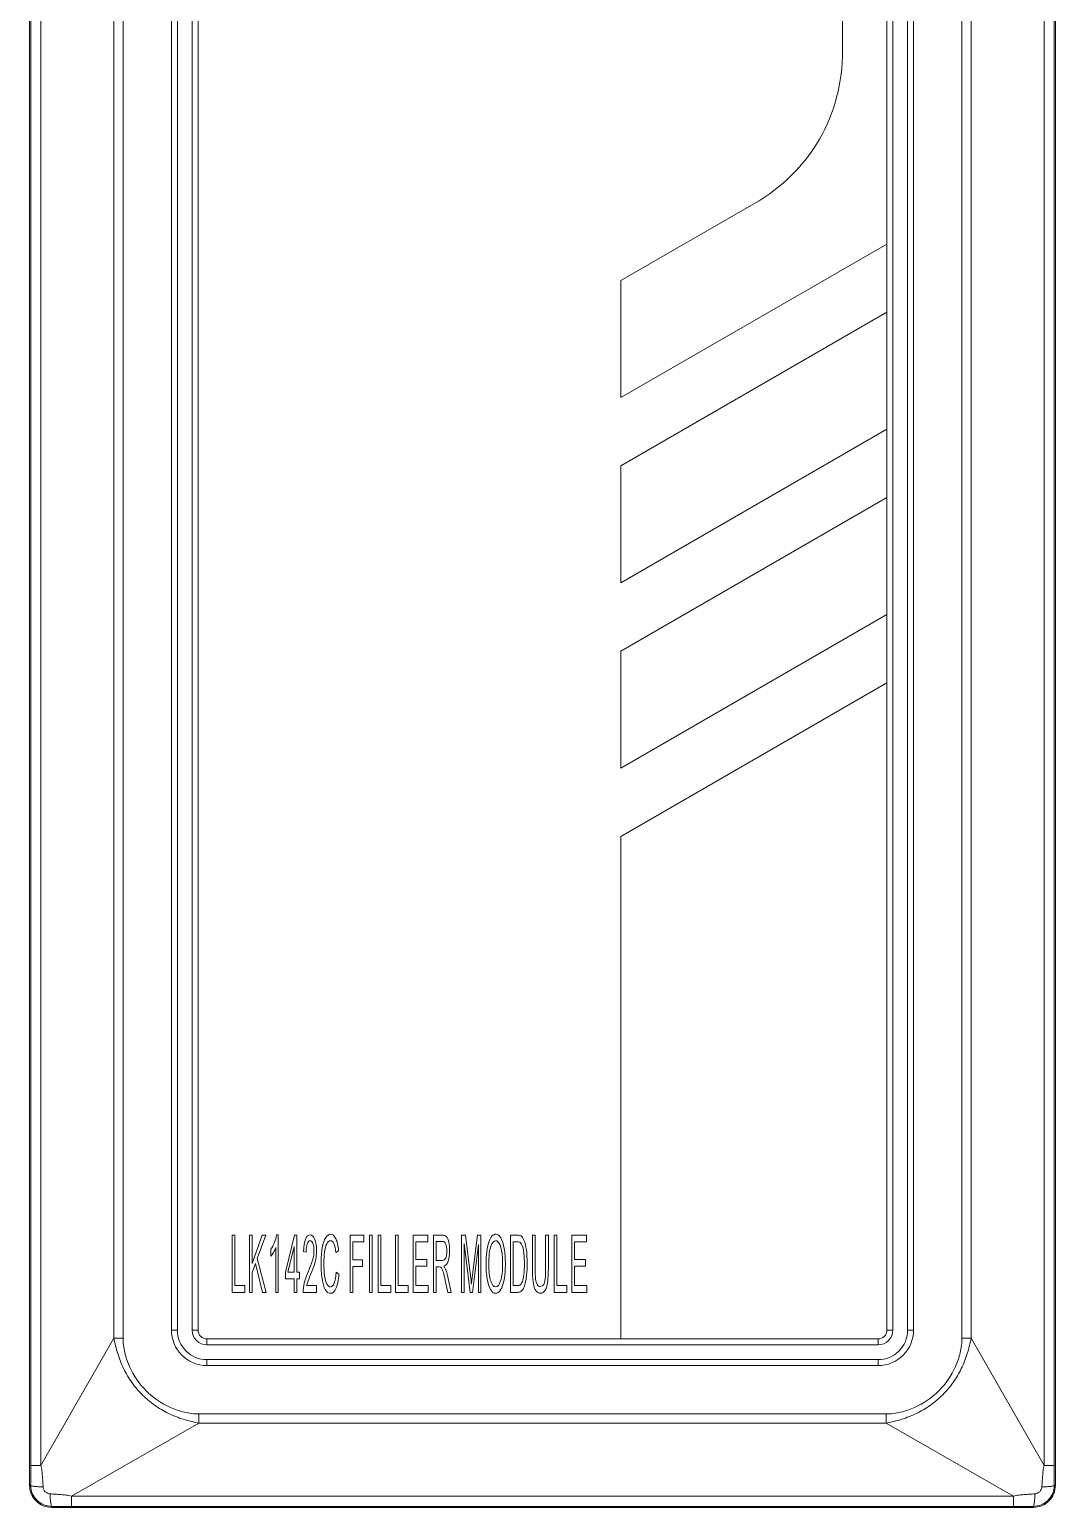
# Model space of a CAD drawing. Header units: millimetres. Extents: x 33157 to 59611, y -29750 to 1750.
# Drawn here: x 53530.02 to 53564.72, y -4466.72 to -4416.72 of the extents above; entities that cross this region are included whole.
import ezdxf

# ---------------------------------------------------------------- set-up
doc = ezdxf.new("R2010")
doc.units = ezdxf.units.MM
doc.layers.add('layer 1', color=7, linetype='Continuous', lineweight=18)

msp = doc.modelspace()

# ---------------------------------------------------------------- linework, layer by layer
at = {"layer": 'layer 1', "lineweight": 9}
for p, q in [((53530.019, -4367.468), (53530.019, -4465.967)), ((53564.719, -4367.468), (53564.719, -4465.967)), ((53530.057, -4368.132), (53530.057, -4465.303)), ((53530.399, -4368.132), (53530.399, -4465.303)), ((53564.34, -4368.132), (53564.34, -4465.303)), ((53564.681, -4368.132), (53564.681, -4465.303)), ((53532.865, -4372.448), (53532.865, -4460.987)), ((53533.181, -4372.448), (53533.181, -4460.987)), ((53561.557, -4372.448), (53561.557, -4460.987)), ((53561.873, -4372.448), (53561.873, -4460.987)), ((53534.819, -4372.718), (53534.819, -4460.717)), ((53535.019, -4372.718), (53535.019, -4460.717)), ((53535.519, -4372.718), (53535.519, -4460.717)), ((53535.719, -4372.718), (53535.719, -4460.717)), ((53559.019, -4372.718), (53559.019, -4460.717)), ((53559.219, -4372.718), (53559.219, -4460.717)), ((53559.719, -4372.718), (53559.719, -4460.717)), ((53559.919, -4372.718), (53559.919, -4460.717)), ((53532.865, -4460.987), (53532.865, -4460.987)), ((53533.181, -4460.987), (53533.181, -4460.987)), ((53535.019, -4460.717), (53535.019, -4460.717)), ((53535.719, -4460.717), (53535.719, -4460.717)), ((53559.219, -4460.717), (53559.219, -4460.717)), ((53559.919, -4460.717), (53559.919, -4460.717)), ((53561.873, -4460.987), (53561.873, -4460.987)), ((53536.019, -4461.017), (53536.019, -4461.017)), ((53536.019, -4461.017), (53536.019, -4461.217)), ((53558.719, -4461.017), (53558.719, -4461.017)), ((53558.719, -4461.017), (53558.719, -4461.017)), ((53558.719, -4461.017), (53558.719, -4461.217)), ((53558.719, -4461.017), (53558.719, -4461.017)), ((53558.719, -4461.217), (53558.719, -4461.217)), ((53536.019, -4461.717), (53536.019, -4461.717)), ((53536.019, -4461.717), (53536.019, -4461.917)), ((53558.719, -4461.717), (53558.719, -4461.717)), ((53558.719, -4461.717), (53558.719, -4461.717)), ((53558.719, -4461.717), (53558.719, -4461.917)), ((53558.719, -4461.917), (53558.719, -4461.917)), ((53535.75, -4463.555), (53535.75, -4463.555)), ((53535.75, -4463.555), (53535.75, -4463.871)), ((53535.75, -4463.871), (53535.75, -4463.871)), ((53558.989, -4463.555), (53558.989, -4463.555)), ((53558.989, -4463.555), (53558.989, -4463.555)), ((53558.989, -4463.555), (53558.989, -4463.871)), ((53558.989, -4463.871), (53558.989, -4463.871)), ((53530.399, -4465.303), (53530.399, -4465.303)), ((53564.681, -4465.303), (53564.681, -4465.303)), ((53530.056, -4465.967), (53530.056, -4465.967)), ((53564.719, -4465.967), (53564.719, -4465.967)), ((53531.433, -4466.338), (53531.433, -4466.338)), ((53531.433, -4466.338), (53531.433, -4466.68)), ((53563.305, -4466.338), (53563.305, -4466.338)), ((53563.305, -4466.338), (53563.305, -4466.338)), ((53563.305, -4466.338), (53563.305, -4466.68)), ((53530.769, -4466.681), (53530.769, -4466.681)), ((53530.769, -4466.681), (53530.769, -4466.717)), ((53563.305, -4466.68), (53563.305, -4466.68)), ((53563.969, -4466.681), (53563.969, -4466.681)), ((53563.969, -4466.681), (53563.969, -4466.717)), ((53563.969, -4466.717), (53563.969, -4466.717))]:
    msp.add_line(p, q, dxfattribs=at)
at = {"layer": 'layer 1'}
for points, knots in [([(53557.519, -4372.418), (53557.519, -4372.418), (53558.719, -4372.418), (53558.719, -4372.418), (53558.884, -4372.418), (53559.019, -4372.553), (53559.019, -4372.718), (53559.019, -4372.718), (53559.019, -4423.975), (53559.019, -4423.975), (53559.019, -4423.975), (53550.019, -4429.171), (53550.019, -4429.171), (53550.019, -4429.171), (53550.019, -4425.213), (53550.019, -4425.213), (53550.019, -4425.213), (53554.519, -4422.615), (53554.519, -4422.615), (53556.427, -4421.514), (53557.519, -4419.622), (53557.519, -4417.419), (53557.519, -4417.419), (53557.519, -4372.418), (53557.519, -4372.418)], [0, 0, 0, 0, 144739.13031, 144739.13031, 144739.13031, 289478.26062, 289478.26062, 289478.26062, 434217.39093, 434217.39093, 434217.39093, 578956.52124, 578956.52124, 578956.52124, 723695.65155, 723695.65155, 723695.65155, 868434.78186, 868434.78186, 868434.78186, 1013173.912169, 1013173.912169, 1013173.912169, 1157913.042479, 1157913.042479, 1157913.042479, 1157913.042479]), ([(53559.019, -4426.284), (53559.019, -4426.284), (53559.019, -4430.242), (53559.019, -4430.242), (53559.019, -4430.242), (53550.019, -4435.438), (53550.019, -4435.438), (53550.019, -4435.438), (53550.019, -4431.48), (53550.019, -4431.48), (53550.019, -4431.48), (53559.019, -4426.284), (53559.019, -4426.284)], [0, 0, 0, 0, 154692.181587, 154692.181587, 154692.181587, 309384.363173, 309384.363173, 309384.363173, 464076.54476, 464076.54476, 464076.54476, 618768.726347, 618768.726347, 618768.726347, 618768.726347]), ([(53559.019, -4432.551), (53559.019, -4432.551), (53559.019, -4436.509), (53559.019, -4436.509), (53559.019, -4436.509), (53550.019, -4441.705), (53550.019, -4441.705), (53550.019, -4441.705), (53550.019, -4437.747), (53550.019, -4437.747), (53550.019, -4437.747), (53559.019, -4432.551), (53559.019, -4432.551)], [0, 0, 0, 0, 154701.817496, 154701.817496, 154701.817496, 309403.634993, 309403.634993, 309403.634993, 464105.452489, 464105.452489, 464105.452489, 618807.269985, 618807.269985, 618807.269985, 618807.269985]), ([(53559.019, -4438.818), (53559.019, -4438.818), (53559.019, -4460.717), (53559.019, -4460.717), (53559.019, -4460.883), (53558.884, -4461.018), (53558.719, -4461.018), (53558.719, -4461.018), (53550.019, -4461.018), (53550.019, -4461.018), (53550.019, -4461.018), (53550.019, -4444.015), (53550.019, -4444.015), (53550.019, -4444.015), (53559.019, -4438.818), (53559.019, -4438.818)], [0, 0, 0, 0, 150298.873695, 150298.873695, 150298.873695, 300597.747389, 300597.747389, 300597.747389, 450896.621084, 450896.621084, 450896.621084, 601195.494779, 601195.494779, 601195.494779, 751494.368474, 751494.368474, 751494.368474, 751494.368474]), ([(53536.869, -4459.441), (53536.869, -4459.441), (53536.869, -4457.506), (53536.869, -4457.506), (53536.869, -4457.506), (53536.96, -4457.506), (53536.96, -4457.506), (53536.96, -4457.506), (53536.96, -4459.214), (53536.96, -4459.214), (53536.96, -4459.214), (53537.297, -4459.214), (53537.297, -4459.214), (53537.297, -4459.214), (53537.297, -4459.441), (53537.297, -4459.441), (53537.297, -4459.441), (53536.869, -4459.441), (53536.869, -4459.441)], [0, 0, 0, 0, 148108.269584, 148108.269584, 148108.269584, 296216.539169, 296216.539169, 296216.539169, 444324.808753, 444324.808753, 444324.808753, 592433.078337, 592433.078337, 592433.078337, 740541.347921, 740541.347921, 740541.347921, 888649.617506, 888649.617506, 888649.617506, 888649.617506]), ([(53537.454, -4459.441), (53537.454, -4459.441), (53537.454, -4457.506), (53537.454, -4457.506), (53537.454, -4457.506), (53537.545, -4457.506), (53537.545, -4457.506), (53537.545, -4457.506), (53537.545, -4458.465), (53537.545, -4458.465), (53537.545, -4458.465), (53537.886, -4457.506), (53537.886, -4457.506), (53537.886, -4457.506), (53538.008, -4457.506), (53538.008, -4457.506), (53538.008, -4457.506), (53537.721, -4458.291), (53537.721, -4458.291), (53537.721, -4458.291), (53538.021, -4459.441), (53538.021, -4459.441), (53538.021, -4459.441), (53537.901, -4459.441), (53537.901, -4459.441), (53537.901, -4459.441), (53537.657, -4458.464), (53537.657, -4458.464), (53537.657, -4458.464), (53537.545, -4458.771), (53537.545, -4458.771), (53537.545, -4458.771), (53537.545, -4459.441), (53537.545, -4459.441), (53537.545, -4459.441), (53537.454, -4459.441), (53537.454, -4459.441)], [0, 0, 0, 0, 141520.229626, 141520.229626, 141520.229626, 283040.459251, 283040.459251, 283040.459251, 424560.688877, 424560.688877, 424560.688877, 566080.918502, 566080.918502, 566080.918502, 707601.148128, 707601.148128, 707601.148128, 849121.377753, 849121.377753, 849121.377753, 990641.607379, 990641.607379, 990641.607379, 1132161.837004, 1132161.837004, 1132161.837004, 1273682.06663, 1273682.06663, 1273682.06663, 1415202.296255, 1415202.296255, 1415202.296255, 1556722.525881, 1556722.525881, 1556722.525881, 1698242.755506, 1698242.755506, 1698242.755506, 1698242.755506]), ([(53538.432, -4459.441), (53538.432, -4459.441), (53538.347, -4459.441), (53538.347, -4459.441), (53538.347, -4459.441), (53538.347, -4457.927), (53538.347, -4457.927), (53538.327, -4457.982), (53538.301, -4458.036), (53538.268, -4458.091), (53538.235, -4458.145), (53538.205, -4458.186), (53538.179, -4458.213), (53538.179, -4458.213), (53538.179, -4457.983), (53538.179, -4457.983), (53538.226, -4457.921), (53538.267, -4457.846), (53538.303, -4457.756), (53538.338, -4457.668), (53538.363, -4457.582), (53538.377, -4457.498), (53538.377, -4457.498), (53538.432, -4457.498), (53538.432, -4457.498), (53538.432, -4457.498), (53538.432, -4459.441), (53538.432, -4459.441)], [0, 0, 0, 0, 143466.639648, 143466.639648, 143466.639648, 286933.279295, 286933.279295, 286933.279295, 430399.918943, 430399.918943, 430399.918943, 573866.55859, 573866.55859, 573866.55859, 717333.198238, 717333.198238, 717333.198238, 860799.837885, 860799.837885, 860799.837885, 1004266.477533, 1004266.477533, 1004266.477533, 1147733.11718, 1147733.11718, 1147733.11718, 1291199.756828, 1291199.756828, 1291199.756828, 1291199.756828]), ([(53538.97, -4459.441), (53538.97, -4459.441), (53538.97, -4458.979), (53538.97, -4458.979), (53538.97, -4458.979), (53538.672, -4458.979), (53538.672, -4458.979), (53538.672, -4458.979), (53538.672, -4458.76), (53538.672, -4458.76), (53538.672, -4458.76), (53538.985, -4457.506), (53538.985, -4457.506), (53538.985, -4457.506), (53539.054, -4457.506), (53539.054, -4457.506), (53539.054, -4457.506), (53539.054, -4458.76), (53539.054, -4458.76), (53539.054, -4458.76), (53539.147, -4458.76), (53539.147, -4458.76), (53539.147, -4458.76), (53539.147, -4458.979), (53539.147, -4458.979), (53539.147, -4458.979), (53539.054, -4458.979), (53539.054, -4458.979), (53539.054, -4458.979), (53539.054, -4459.441), (53539.054, -4459.441), (53539.054, -4459.441), (53538.97, -4459.441), (53538.97, -4459.441)], [0, 0, 0, 0, 141917.122877, 141917.122877, 141917.122877, 283834.245755, 283834.245755, 283834.245755, 425751.368632, 425751.368632, 425751.368632, 567668.49151, 567668.49151, 567668.49151, 709585.614387, 709585.614387, 709585.614387, 851502.737265, 851502.737265, 851502.737265, 993419.860142, 993419.860142, 993419.860142, 1135336.98302, 1135336.98302, 1135336.98302, 1277254.105897, 1277254.105897, 1277254.105897, 1419171.228774, 1419171.228774, 1419171.228774, 1561088.351652, 1561088.351652, 1561088.351652, 1561088.351652]), ([(53540.393, -4458.762), (53540.393, -4458.762), (53540.484, -4458.827), (53540.484, -4458.827), (53540.465, -4459.037), (53540.431, -4459.197), (53540.381, -4459.308), (53540.332, -4459.418), (53540.272, -4459.473), (53540.201, -4459.473), (53540.127, -4459.473), (53540.067, -4459.431), (53540.021, -4459.346), (53539.975, -4459.261), (53539.94, -4459.138), (53539.915, -4458.977), (53539.891, -4458.816), (53539.879, -4458.644), (53539.879, -4458.459), (53539.879, -4458.258), (53539.893, -4458.082), (53539.92, -4457.932), (53539.947, -4457.782), (53539.986, -4457.668), (53540.036, -4457.59), (53540.087, -4457.512), (53540.142, -4457.473), (53540.202, -4457.473), (53540.271, -4457.473), (53540.328, -4457.523), (53540.375, -4457.621), (53540.421, -4457.72), (53540.454, -4457.858), (53540.472, -4458.036), (53540.472, -4458.036), (53540.383, -4458.096), (53540.383, -4458.096), (53540.368, -4457.955), (53540.344, -4457.853), (53540.314, -4457.789), (53540.284, -4457.724), (53540.246, -4457.692), (53540.201, -4457.692), (53540.148, -4457.692), (53540.104, -4457.728), (53540.069, -4457.799), (53540.034, -4457.87), (53540.009, -4457.966), (53539.995, -4458.086), (53539.98, -4458.206), (53539.973, -4458.33), (53539.973, -4458.458), (53539.973, -4458.622), (53539.981, -4458.766), (53539.998, -4458.888), (53540.015, -4459.011), (53540.042, -4459.103), (53540.077, -4459.163), (53540.113, -4459.224), (53540.152, -4459.254), (53540.193, -4459.254), (53540.244, -4459.254), (53540.287, -4459.213), (53540.322, -4459.131), (53540.357, -4459.048), (53540.381, -4458.925), (53540.393, -4458.762)], [0, 0, 0, 0, 138533.526913, 138533.526913, 138533.526913, 277067.053826, 277067.053826, 277067.053826, 415600.58074, 415600.58074, 415600.58074, 554134.107653, 554134.107653, 554134.107653, 692667.634566, 692667.634566, 692667.634566, 831201.161479, 831201.161479, 831201.161479, 969734.688393, 969734.688393, 969734.688393, 1108268.215306, 1108268.215306, 1108268.215306, 1246801.742219, 1246801.742219, 1246801.742219, 1385335.269132, 1385335.269132, 1385335.269132, 1523868.796046, 1523868.796046, 1523868.796046, 1662402.322959, 1662402.322959, 1662402.322959, 1800935.849872, 1800935.849872, 1800935.849872, 1939469.376785, 1939469.376785, 1939469.376785, 2078002.903699, 2078002.903699, 2078002.903699, 2216536.430612, 2216536.430612, 2216536.430612, 2355069.957525, 2355069.957525, 2355069.957525, 2493603.484438, 2493603.484438, 2493603.484438, 2632137.011351, 2632137.011351, 2632137.011351, 2770670.538265, 2770670.538265, 2770670.538265, 2909204.065178, 2909204.065178, 2909204.065178, 3047737.592091, 3047737.592091, 3047737.592091, 3047737.592091]), ([(53540.866, -4459.441), (53540.866, -4459.441), (53540.866, -4457.506), (53540.866, -4457.506), (53540.866, -4457.506), (53541.329, -4457.506), (53541.329, -4457.506), (53541.329, -4457.506), (53541.329, -4457.733), (53541.329, -4457.733), (53541.329, -4457.733), (53540.957, -4457.733), (53540.957, -4457.733), (53540.957, -4457.733), (53540.957, -4458.336), (53540.957, -4458.336), (53540.957, -4458.336), (53541.279, -4458.336), (53541.279, -4458.336), (53541.279, -4458.336), (53541.279, -4458.563), (53541.279, -4458.563), (53541.279, -4458.563), (53540.957, -4458.563), (53540.957, -4458.563), (53540.957, -4458.563), (53540.957, -4459.441), (53540.957, -4459.441), (53540.957, -4459.441), (53540.866, -4459.441), (53540.866, -4459.441)], [0, 0, 0, 0, 142847.533873, 142847.533873, 142847.533873, 285695.067746, 285695.067746, 285695.067746, 428542.601619, 428542.601619, 428542.601619, 571390.135492, 571390.135492, 571390.135492, 714237.669365, 714237.669365, 714237.669365, 857085.203238, 857085.203238, 857085.203238, 999932.737112, 999932.737112, 999932.737112, 1142780.270985, 1142780.270985, 1142780.270985, 1285627.804858, 1285627.804858, 1285627.804858, 1428475.338731, 1428475.338731, 1428475.338731, 1428475.338731]), ([(53541.514, -4459.441), (53541.514, -4459.441), (53541.514, -4457.506), (53541.514, -4457.506), (53541.514, -4457.506), (53541.605, -4457.506), (53541.605, -4457.506), (53541.605, -4457.506), (53541.605, -4459.441), (53541.605, -4459.441), (53541.605, -4459.441), (53541.514, -4459.441), (53541.514, -4459.441)], [0, 0, 0, 0, 154708.874097, 154708.874097, 154708.874097, 309417.748193, 309417.748193, 309417.748193, 464126.62229, 464126.62229, 464126.62229, 618835.496387, 618835.496387, 618835.496387, 618835.496387]), ([(53541.814, -4459.441), (53541.814, -4459.441), (53541.814, -4457.506), (53541.814, -4457.506), (53541.814, -4457.506), (53541.905, -4457.506), (53541.905, -4457.506), (53541.905, -4457.506), (53541.905, -4459.214), (53541.905, -4459.214), (53541.905, -4459.214), (53542.242, -4459.214), (53542.242, -4459.214), (53542.242, -4459.214), (53542.242, -4459.441), (53542.242, -4459.441), (53542.242, -4459.441), (53541.814, -4459.441), (53541.814, -4459.441)], [0, 0, 0, 0, 148121.343682, 148121.343682, 148121.343682, 296242.687364, 296242.687364, 296242.687364, 444364.031045, 444364.031045, 444364.031045, 592485.374727, 592485.374727, 592485.374727, 740606.718409, 740606.718409, 740606.718409, 888728.062091, 888728.062091, 888728.062091, 888728.062091]), ([(53542.399, -4459.441), (53542.399, -4459.441), (53542.399, -4457.506), (53542.399, -4457.506), (53542.399, -4457.506), (53542.49, -4457.506), (53542.49, -4457.506), (53542.49, -4457.506), (53542.49, -4459.214), (53542.49, -4459.214), (53542.49, -4459.214), (53542.827, -4459.214), (53542.827, -4459.214), (53542.827, -4459.214), (53542.827, -4459.441), (53542.827, -4459.441), (53542.827, -4459.441), (53542.399, -4459.441), (53542.399, -4459.441)], [0, 0, 0, 0, 148122.890894, 148122.890894, 148122.890894, 296245.781788, 296245.781788, 296245.781788, 444368.672681, 444368.672681, 444368.672681, 592491.563575, 592491.563575, 592491.563575, 740614.454469, 740614.454469, 740614.454469, 888737.345363, 888737.345363, 888737.345363, 888737.345363]), ([(53542.99, -4459.441), (53542.99, -4459.441), (53542.99, -4457.506), (53542.99, -4457.506), (53542.99, -4457.506), (53543.485, -4457.506), (53543.485, -4457.506), (53543.485, -4457.506), (53543.485, -4457.733), (53543.485, -4457.733), (53543.485, -4457.733), (53543.081, -4457.733), (53543.081, -4457.733), (53543.081, -4457.733), (53543.081, -4458.327), (53543.081, -4458.327), (53543.081, -4458.327), (53543.459, -4458.327), (53543.459, -4458.327), (53543.459, -4458.327), (53543.459, -4458.554), (53543.459, -4458.554), (53543.459, -4458.554), (53543.081, -4458.554), (53543.081, -4458.554), (53543.081, -4458.554), (53543.081, -4459.214), (53543.081, -4459.214), (53543.081, -4459.214), (53543.501, -4459.214), (53543.501, -4459.214), (53543.501, -4459.214), (53543.501, -4459.441), (53543.501, -4459.441), (53543.501, -4459.441), (53542.99, -4459.441), (53542.99, -4459.441)], [0, 0, 0, 0, 141534.973776, 141534.973776, 141534.973776, 283069.947553, 283069.947553, 283069.947553, 424604.921329, 424604.921329, 424604.921329, 566139.895106, 566139.895106, 566139.895106, 707674.868882, 707674.868882, 707674.868882, 849209.842659, 849209.842659, 849209.842659, 990744.816435, 990744.816435, 990744.816435, 1132279.790212, 1132279.790212, 1132279.790212, 1273814.763988, 1273814.763988, 1273814.763988, 1415349.737765, 1415349.737765, 1415349.737765, 1556884.711541, 1556884.711541, 1556884.711541, 1698419.685318, 1698419.685318, 1698419.685318, 1698419.685318]), ([(53544.634, -4459.441), (53544.634, -4459.441), (53544.634, -4457.506), (53544.634, -4457.506), (53544.634, -4457.506), (53544.77, -4457.506), (53544.77, -4457.506), (53544.77, -4457.506), (53544.932, -4458.876), (53544.932, -4458.876), (53544.947, -4459.003), (53544.958, -4459.099), (53544.965, -4459.162), (53544.973, -4459.092), (53544.985, -4458.988), (53545.002, -4458.852), (53545.002, -4458.852), (53545.166, -4457.506), (53545.166, -4457.506), (53545.166, -4457.506), (53545.288, -4457.506), (53545.288, -4457.506), (53545.288, -4457.506), (53545.288, -4459.441), (53545.288, -4459.441), (53545.288, -4459.441), (53545.201, -4459.441), (53545.201, -4459.441), (53545.201, -4459.441), (53545.201, -4457.822), (53545.201, -4457.822), (53545.201, -4457.822), (53545.001, -4459.441), (53545.001, -4459.441), (53545.001, -4459.441), (53544.919, -4459.441), (53544.919, -4459.441), (53544.919, -4459.441), (53544.721, -4457.792), (53544.721, -4457.792), (53544.721, -4457.792), (53544.721, -4459.441), (53544.721, -4459.441), (53544.721, -4459.441), (53544.634, -4459.441), (53544.634, -4459.441)], [0, 0, 0, 0, 140067.007567, 140067.007567, 140067.007567, 280134.015134, 280134.015134, 280134.015134, 420201.0227, 420201.0227, 420201.0227, 560268.030267, 560268.030267, 560268.030267, 700335.037834, 700335.037834, 700335.037834, 840402.045401, 840402.045401, 840402.045401, 980469.052968, 980469.052968, 980469.052968, 1120536.060534, 1120536.060534, 1120536.060534, 1260603.068101, 1260603.068101, 1260603.068101, 1400670.075668, 1400670.075668, 1400670.075668, 1540737.083235, 1540737.083235, 1540737.083235, 1680804.090802, 1680804.090802, 1680804.090802, 1820871.098369, 1820871.098369, 1820871.098369, 1960938.105935, 1960938.105935, 1960938.105935, 2101005.113502, 2101005.113502, 2101005.113502, 2101005.113502]), ([(53545.459, -4458.499), (53545.459, -4458.178), (53545.489, -4457.927), (53545.55, -4457.746), (53545.611, -4457.564), (53545.69, -4457.473), (53545.787, -4457.473), (53545.85, -4457.473), (53545.907, -4457.516), (53545.958, -4457.601), (53546.008, -4457.687), (53546.047, -4457.805), (53546.074, -4457.958), (53546.1, -4458.11), (53546.114, -4458.283), (53546.114, -4458.477), (53546.114, -4458.673), (53546.1, -4458.848), (53546.072, -4459.003), (53546.044, -4459.158), (53546.004, -4459.275), (53545.953, -4459.354), (53545.901, -4459.434), (53545.846, -4459.473), (53545.786, -4459.473), (53545.722, -4459.473), (53545.664, -4459.429), (53545.613, -4459.341), (53545.563, -4459.254), (53545.524, -4459.134), (53545.498, -4458.982), (53545.472, -4458.83), (53545.459, -4458.669), (53545.459, -4458.499)], [0, 0, 0, 0, 141934.576348, 141934.576348, 141934.576348, 283869.152696, 283869.152696, 283869.152696, 425803.729044, 425803.729044, 425803.729044, 567738.305392, 567738.305392, 567738.305392, 709672.88174, 709672.88174, 709672.88174, 851607.458089, 851607.458089, 851607.458089, 993542.034437, 993542.034437, 993542.034437, 1135476.610785, 1135476.610785, 1135476.610785, 1277411.187133, 1277411.187133, 1277411.187133, 1419345.763481, 1419345.763481, 1419345.763481, 1561280.339829, 1561280.339829, 1561280.339829, 1561280.339829]), ([(53546.284, -4459.441), (53546.284, -4459.441), (53546.284, -4457.506), (53546.284, -4457.506), (53546.284, -4457.506), (53546.52, -4457.506), (53546.52, -4457.506), (53546.573, -4457.506), (53546.613, -4457.515), (53546.642, -4457.533), (53546.681, -4457.559), (53546.714, -4457.605), (53546.742, -4457.672), (53546.778, -4457.759), (53546.805, -4457.868), (53546.823, -4458.003), (53546.841, -4458.137), (53546.85, -4458.291), (53546.85, -4458.463), (53546.85, -4458.61), (53546.844, -4458.74), (53546.832, -4458.854), (53546.82, -4458.967), (53546.804, -4459.061), (53546.785, -4459.136), (53546.766, -4459.21), (53546.745, -4459.268), (53546.722, -4459.311), (53546.7, -4459.354), (53546.673, -4459.386), (53546.641, -4459.408), (53546.609, -4459.43), (53546.572, -4459.441), (53546.531, -4459.441), (53546.531, -4459.441), (53546.284, -4459.441), (53546.284, -4459.441)], [0, 0, 0, 0, 141544.366477, 141544.366477, 141544.366477, 283088.732953, 283088.732953, 283088.732953, 424633.09943, 424633.09943, 424633.09943, 566177.465907, 566177.465907, 566177.465907, 707721.832383, 707721.832383, 707721.832383, 849266.19886, 849266.19886, 849266.19886, 990810.565337, 990810.565337, 990810.565337, 1132354.931813, 1132354.931813, 1132354.931813, 1273899.29829, 1273899.29829, 1273899.29829, 1415443.664767, 1415443.664767, 1415443.664767, 1556988.031243, 1556988.031243, 1556988.031243, 1698532.39772, 1698532.39772, 1698532.39772, 1698532.39772]), ([(53547.476, -4457.506), (53547.476, -4457.506), (53547.567, -4457.506), (53547.567, -4457.506), (53547.567, -4457.506), (53547.567, -4458.623), (53547.567, -4458.623), (53547.567, -4458.818), (53547.559, -4458.972), (53547.544, -4459.087), (53547.528, -4459.201), (53547.5, -4459.294), (53547.46, -4459.366), (53547.419, -4459.437), (53547.366, -4459.473), (53547.3, -4459.473), (53547.236, -4459.473), (53547.183, -4459.442), (53547.143, -4459.38), (53547.102, -4459.317), (53547.073, -4459.227), (53547.056, -4459.109), (53547.038, -4458.99), (53547.029, -4458.828), (53547.029, -4458.623), (53547.029, -4458.623), (53547.029, -4457.506), (53547.029, -4457.506), (53547.029, -4457.506), (53547.12, -4457.506), (53547.12, -4457.506), (53547.12, -4457.506), (53547.12, -4458.623), (53547.12, -4458.623), (53547.12, -4458.791), (53547.126, -4458.915), (53547.137, -4458.995), (53547.148, -4459.074), (53547.167, -4459.136), (53547.194, -4459.179), (53547.22, -4459.222), (53547.253, -4459.244), (53547.292, -4459.244), (53547.358, -4459.244), (53547.406, -4459.201), (53547.434, -4459.116), (53547.462, -4459.03), (53547.476, -4458.866), (53547.476, -4458.623), (53547.476, -4458.623), (53547.476, -4457.506), (53547.476, -4457.506)], [0, 0, 0, 0, 139473.617398, 139473.617398, 139473.617398, 278947.234795, 278947.234795, 278947.234795, 418420.852193, 418420.852193, 418420.852193, 557894.46959, 557894.46959, 557894.46959, 697368.086988, 697368.086988, 697368.086988, 836841.704385, 836841.704385, 836841.704385, 976315.321783, 976315.321783, 976315.321783, 1115788.93918, 1115788.93918, 1115788.93918, 1255262.556578, 1255262.556578, 1255262.556578, 1394736.173975, 1394736.173975, 1394736.173975, 1534209.791373, 1534209.791373, 1534209.791373, 1673683.40877, 1673683.40877, 1673683.40877, 1813157.026168, 1813157.026168, 1813157.026168, 1952630.643565, 1952630.643565, 1952630.643565, 2092104.260963, 2092104.260963, 2092104.260963, 2231577.87836, 2231577.87836, 2231577.87836, 2371051.495758, 2371051.495758, 2371051.495758, 2371051.495758]), ([(53547.768, -4459.441), (53547.768, -4459.441), (53547.768, -4457.506), (53547.768, -4457.506), (53547.768, -4457.506), (53547.859, -4457.506), (53547.859, -4457.506), (53547.859, -4457.506), (53547.859, -4459.214), (53547.859, -4459.214), (53547.859, -4459.214), (53548.195, -4459.214), (53548.195, -4459.214), (53548.195, -4459.214), (53548.195, -4459.441), (53548.195, -4459.441), (53548.195, -4459.441), (53547.768, -4459.441), (53547.768, -4459.441)], [0, 0, 0, 0, 148137.084106, 148137.084106, 148137.084106, 296274.168213, 296274.168213, 296274.168213, 444411.252319, 444411.252319, 444411.252319, 592548.336425, 592548.336425, 592548.336425, 740685.420532, 740685.420532, 740685.420532, 888822.504638, 888822.504638, 888822.504638, 888822.504638]), ([(53548.359, -4459.441), (53548.359, -4459.441), (53548.359, -4457.506), (53548.359, -4457.506), (53548.359, -4457.506), (53548.853, -4457.506), (53548.853, -4457.506), (53548.853, -4457.506), (53548.853, -4457.733), (53548.853, -4457.733), (53548.853, -4457.733), (53548.45, -4457.733), (53548.45, -4457.733), (53548.45, -4457.733), (53548.45, -4458.327), (53548.45, -4458.327), (53548.45, -4458.327), (53548.827, -4458.327), (53548.827, -4458.327), (53548.827, -4458.327), (53548.827, -4458.554), (53548.827, -4458.554), (53548.827, -4458.554), (53548.45, -4458.554), (53548.45, -4458.554), (53548.45, -4458.554), (53548.45, -4459.214), (53548.45, -4459.214), (53548.45, -4459.214), (53548.869, -4459.214), (53548.869, -4459.214), (53548.869, -4459.214), (53548.869, -4459.441), (53548.869, -4459.441), (53548.869, -4459.441), (53548.359, -4459.441), (53548.359, -4459.441)], [0, 0, 0, 0, 141548.535523, 141548.535523, 141548.535523, 283097.071045, 283097.071045, 283097.071045, 424645.606568, 424645.606568, 424645.606568, 566194.142091, 566194.142091, 566194.142091, 707742.677613, 707742.677613, 707742.677613, 849291.213136, 849291.213136, 849291.213136, 990839.748658, 990839.748658, 990839.748658, 1132388.284181, 1132388.284181, 1132388.284181, 1273936.819704, 1273936.819704, 1273936.819704, 1415485.355226, 1415485.355226, 1415485.355226, 1557033.890749, 1557033.890749, 1557033.890749, 1698582.426272, 1698582.426272, 1698582.426272, 1698582.426272]), ([(53538.97, -4458.76), (53538.97, -4458.76), (53538.97, -4457.889), (53538.97, -4457.889), (53538.97, -4457.889), (53538.755, -4458.76), (53538.755, -4458.76), (53538.755, -4458.76), (53538.97, -4458.76), (53538.97, -4458.76)], [0, 0, 0, 0, 160529.045016, 160529.045016, 160529.045016, 321058.090032, 321058.090032, 321058.090032, 481587.135048, 481587.135048, 481587.135048, 481587.135048]), ([(53539.727, -4459.214), (53539.727, -4459.214), (53539.727, -4459.441), (53539.727, -4459.441), (53539.727, -4459.441), (53539.274, -4459.441), (53539.274, -4459.441), (53539.273, -4459.384), (53539.277, -4459.329), (53539.284, -4459.276), (53539.295, -4459.189), (53539.314, -4459.103), (53539.34, -4459.018), (53539.365, -4458.934), (53539.402, -4458.837), (53539.45, -4458.727), (53539.524, -4458.554), (53539.574, -4458.418), (53539.601, -4458.317), (53539.627, -4458.216), (53539.64, -4458.12), (53539.64, -4458.03), (53539.64, -4457.936), (53539.628, -4457.857), (53539.604, -4457.792), (53539.581, -4457.728), (53539.549, -4457.695), (53539.511, -4457.695), (53539.47, -4457.695), (53539.438, -4457.729), (53539.413, -4457.798), (53539.389, -4457.866), (53539.377, -4457.96), (53539.376, -4458.082), (53539.376, -4458.082), (53539.29, -4458.057), (53539.29, -4458.057), (53539.296, -4457.875), (53539.318, -4457.737), (53539.357, -4457.641), (53539.396, -4457.546), (53539.448, -4457.498), (53539.513, -4457.498), (53539.578, -4457.498), (53539.631, -4457.549), (53539.669, -4457.652), (53539.707, -4457.755), (53539.726, -4457.883), (53539.726, -4458.036), (53539.726, -4458.113), (53539.721, -4458.189), (53539.71, -4458.264), (53539.698, -4458.339), (53539.68, -4458.418), (53539.654, -4458.501), (53539.628, -4458.583), (53539.584, -4458.697), (53539.524, -4458.841), (53539.474, -4458.961), (53539.441, -4459.042), (53539.427, -4459.085), (53539.412, -4459.128), (53539.401, -4459.171), (53539.391, -4459.214), (53539.391, -4459.214), (53539.727, -4459.214), (53539.727, -4459.214)], [0, 0, 0, 0, 138532.313111, 138532.313111, 138532.313111, 277064.626221, 277064.626221, 277064.626221, 415596.939332, 415596.939332, 415596.939332, 554129.252443, 554129.252443, 554129.252443, 692661.565553, 692661.565553, 692661.565553, 831193.878664, 831193.878664, 831193.878664, 969726.191775, 969726.191775, 969726.191775, 1108258.504885, 1108258.504885, 1108258.504885, 1246790.817996, 1246790.817996, 1246790.817996, 1385323.131107, 1385323.131107, 1385323.131107, 1523855.444218, 1523855.444218, 1523855.444218, 1662387.757328, 1662387.757328, 1662387.757328, 1800920.070439, 1800920.070439, 1800920.070439, 1939452.38355, 1939452.38355, 1939452.38355, 2077984.69666, 2077984.69666, 2077984.69666, 2216517.009771, 2216517.009771, 2216517.009771, 2355049.322882, 2355049.322882, 2355049.322882, 2493581.635992, 2493581.635992, 2493581.635992, 2632113.949103, 2632113.949103, 2632113.949103, 2770646.262214, 2770646.262214, 2770646.262214, 2909178.575324, 2909178.575324, 2909178.575324, 3047710.888435, 3047710.888435, 3047710.888435, 3047710.888435]), ([(53543.682, -4459.441), (53543.682, -4459.441), (53543.682, -4457.506), (53543.682, -4457.506), (53543.682, -4457.506), (53543.985, -4457.506), (53543.985, -4457.506), (53544.046, -4457.506), (53544.093, -4457.523), (53544.124, -4457.558), (53544.156, -4457.593), (53544.181, -4457.654), (53544.2, -4457.742), (53544.219, -4457.83), (53544.229, -4457.927), (53544.229, -4458.033), (53544.229, -4458.171), (53544.213, -4458.286), (53544.182, -4458.381), (53544.15, -4458.475), (53544.102, -4458.534), (53544.036, -4458.56), (53544.06, -4458.592), (53544.078, -4458.625), (53544.091, -4458.656), (53544.117, -4458.725), (53544.142, -4458.811), (53544.166, -4458.914), (53544.166, -4458.914), (53544.284, -4459.441), (53544.284, -4459.441), (53544.284, -4459.441), (53544.171, -4459.441), (53544.171, -4459.441), (53544.171, -4459.441), (53544.08, -4459.038), (53544.08, -4459.038), (53544.054, -4458.922), (53544.032, -4458.833), (53544.015, -4458.771), (53543.998, -4458.709), (53543.983, -4458.667), (53543.969, -4458.642), (53543.956, -4458.618), (53543.942, -4458.6), (53543.928, -4458.591), (53543.918, -4458.585), (53543.901, -4458.582), (53543.877, -4458.582), (53543.877, -4458.582), (53543.773, -4458.582), (53543.773, -4458.582), (53543.773, -4458.582), (53543.773, -4459.441), (53543.773, -4459.441), (53543.773, -4459.441), (53543.682, -4459.441), (53543.682, -4459.441)], [0, 0, 0, 0, 138989.462856, 138989.462856, 138989.462856, 277978.925711, 277978.925711, 277978.925711, 416968.388567, 416968.388567, 416968.388567, 555957.851423, 555957.851423, 555957.851423, 694947.314279, 694947.314279, 694947.314279, 833936.777134, 833936.777134, 833936.777134, 972926.23999, 972926.23999, 972926.23999, 1111915.702846, 1111915.702846, 1111915.702846, 1250905.165702, 1250905.165702, 1250905.165702, 1389894.628557, 1389894.628557, 1389894.628557, 1528884.091413, 1528884.091413, 1528884.091413, 1667873.554269, 1667873.554269, 1667873.554269, 1806863.017124, 1806863.017124, 1806863.017124, 1945852.47998, 1945852.47998, 1945852.47998, 2084841.942836, 2084841.942836, 2084841.942836, 2223831.405692, 2223831.405692, 2223831.405692, 2362820.868547, 2362820.868547, 2362820.868547, 2501810.331403, 2501810.331403, 2501810.331403, 2640799.794259, 2640799.794259, 2640799.794259, 2640799.794259]), ([(53543.773, -4458.36), (53543.773, -4458.36), (53543.967, -4458.36), (53543.967, -4458.36), (53544.008, -4458.36), (53544.041, -4458.348), (53544.064, -4458.323), (53544.087, -4458.3), (53544.105, -4458.261), (53544.117, -4458.207), (53544.129, -4458.154), (53544.135, -4458.096), (53544.135, -4458.034), (53544.135, -4457.942), (53544.123, -4457.867), (53544.1, -4457.808), (53544.077, -4457.749), (53544.04, -4457.719), (53543.989, -4457.719), (53543.989, -4457.719), (53543.773, -4457.719), (53543.773, -4457.719), (53543.773, -4457.719), (53543.773, -4458.36), (53543.773, -4458.36)], [0, 0, 0, 0, 144834.58019, 144834.58019, 144834.58019, 289669.16038, 289669.16038, 289669.16038, 434503.740569, 434503.740569, 434503.740569, 579338.320759, 579338.320759, 579338.320759, 724172.900949, 724172.900949, 724172.900949, 869007.481139, 869007.481139, 869007.481139, 1013842.061328, 1013842.061328, 1013842.061328, 1158676.641518, 1158676.641518, 1158676.641518, 1158676.641518]), ([(53545.552, -4458.504), (53545.552, -4458.736), (53545.575, -4458.92), (53545.619, -4459.054), (53545.663, -4459.187), (53545.719, -4459.254), (53545.786, -4459.254), (53545.854, -4459.254), (53545.91, -4459.187), (53545.954, -4459.052), (53545.998, -4458.917), (53546.02, -4458.725), (53546.02, -4458.476), (53546.02, -4458.319), (53546.011, -4458.182), (53545.992, -4458.064), (53545.973, -4457.947), (53545.945, -4457.856), (53545.909, -4457.792), (53545.873, -4457.728), (53545.832, -4457.695), (53545.787, -4457.695), (53545.723, -4457.695), (53545.668, -4457.757), (53545.622, -4457.882), (53545.575, -4458.006), (53545.552, -4458.213), (53545.552, -4458.504)], [0, 0, 0, 0, 143486.613178, 143486.613178, 143486.613178, 286973.226355, 286973.226355, 286973.226355, 430459.839533, 430459.839533, 430459.839533, 573946.45271, 573946.45271, 573946.45271, 717433.065888, 717433.065888, 717433.065888, 860919.679065, 860919.679065, 860919.679065, 1004406.292243, 1004406.292243, 1004406.292243, 1147892.905421, 1147892.905421, 1147892.905421, 1291379.518598, 1291379.518598, 1291379.518598, 1291379.518598]), ([(53546.374, -4459.214), (53546.374, -4459.214), (53546.52, -4459.214), (53546.52, -4459.214), (53546.566, -4459.214), (53546.601, -4459.202), (53546.627, -4459.178), (53546.652, -4459.154), (53546.673, -4459.121), (53546.688, -4459.078), (53546.709, -4459.017), (53546.726, -4458.935), (53546.738, -4458.832), (53546.75, -4458.73), (53546.756, -4458.605), (53546.756, -4458.459), (53546.756, -4458.256), (53546.744, -4458.1), (53546.721, -4457.991), (53546.697, -4457.882), (53546.669, -4457.809), (53546.635, -4457.773), (53546.611, -4457.746), (53546.572, -4457.733), (53546.518, -4457.733), (53546.518, -4457.733), (53546.374, -4457.733), (53546.374, -4457.733), (53546.374, -4457.733), (53546.374, -4459.214), (53546.374, -4459.214)], [0, 0, 0, 0, 142865.054418, 142865.054418, 142865.054418, 285730.108836, 285730.108836, 285730.108836, 428595.163254, 428595.163254, 428595.163254, 571460.217672, 571460.217672, 571460.217672, 714325.27209, 714325.27209, 714325.27209, 857190.326508, 857190.326508, 857190.326508, 1000055.380926, 1000055.380926, 1000055.380926, 1142920.435344, 1142920.435344, 1142920.435344, 1285785.489762, 1285785.489762, 1285785.489762, 1428650.54418, 1428650.54418, 1428650.54418, 1428650.54418])]:
    msp.add_open_spline(points, degree=3, knots=knots, dxfattribs=at)
at = {"layer": 'layer 1', "lineweight": 9}
for points in [[(53530.399, -4465.303), (53530.399, -4465.303), (53532.865, -4460.987), (53532.865, -4460.987)], [(53533.181, -4460.987), (53533.181, -4460.987), (53532.865, -4460.987), (53532.865, -4460.987)], [(53534.819, -4460.717), (53534.819, -4460.717), (53535.019, -4460.717), (53535.019, -4460.717)], [(53535.719, -4460.717), (53535.719, -4460.717), (53535.519, -4460.717), (53535.519, -4460.717)], [(53559.019, -4460.717), (53559.019, -4460.717), (53559.219, -4460.717), (53559.219, -4460.717)], [(53559.919, -4460.717), (53559.919, -4460.717), (53559.719, -4460.717), (53559.719, -4460.717)], [(53561.557, -4460.987), (53561.557, -4460.987), (53561.873, -4460.987), (53561.873, -4460.987)], [(53564.34, -4465.303), (53564.34, -4465.303), (53561.873, -4460.987), (53561.873, -4460.987)], [(53536.019, -4461.017), (53536.019, -4461.017), (53558.719, -4461.017), (53558.719, -4461.017)], [(53536.019, -4461.017), (53536.019, -4461.017), (53558.719, -4461.017), (53558.719, -4461.017)], [(53536.019, -4461.217), (53536.019, -4461.217), (53558.719, -4461.217), (53558.719, -4461.217)], [(53558.719, -4461.717), (53558.719, -4461.717), (53536.019, -4461.717), (53536.019, -4461.717)], [(53558.719, -4461.917), (53558.719, -4461.917), (53536.019, -4461.917), (53536.019, -4461.917)], [(53531.433, -4466.338), (53531.433, -4466.338), (53535.75, -4463.871), (53535.75, -4463.871)], [(53535.75, -4463.555), (53535.75, -4463.555), (53558.989, -4463.555), (53558.989, -4463.555)], [(53535.75, -4463.871), (53535.75, -4463.871), (53558.989, -4463.871), (53558.989, -4463.871)], [(53563.305, -4466.338), (53563.305, -4466.338), (53558.989, -4463.871), (53558.989, -4463.871)], [(53530.057, -4465.303), (53530.057, -4465.303), (53530.399, -4465.303), (53530.399, -4465.303)], [(53530.056, -4465.967), (53530.057, -4465.746), (53530.057, -4465.525), (53530.057, -4465.303)], [(53564.681, -4465.303), (53564.681, -4465.303), (53564.34, -4465.303), (53564.34, -4465.303)], [(53564.681, -4465.303), (53564.682, -4465.525), (53564.682, -4465.746), (53564.682, -4465.967)], [(53530.056, -4465.967), (53530.056, -4465.967), (53530.019, -4465.967), (53530.019, -4465.967)], [(53564.682, -4465.967), (53564.682, -4465.967), (53564.719, -4465.967), (53564.719, -4465.967)], [(53563.305, -4466.338), (53563.305, -4466.338), (53531.433, -4466.338), (53531.433, -4466.338)], [(53530.769, -4466.717), (53530.769, -4466.717), (53563.969, -4466.717), (53563.969, -4466.717)], [(53531.433, -4466.68), (53531.212, -4466.68), (53530.991, -4466.68), (53530.769, -4466.681)], [(53563.305, -4466.68), (53563.305, -4466.68), (53531.433, -4466.68), (53531.433, -4466.68)], [(53563.969, -4466.681), (53563.748, -4466.68), (53563.526, -4466.68), (53563.305, -4466.68)]]:
    msp.add_open_spline(points, degree=3, dxfattribs=at)
for points, knots in [([(53532.865, -4460.987), (53532.887, -4461.075), (53532.906, -4461.164), (53532.928, -4461.252), (53532.95, -4461.34), (53532.974, -4461.427), (53533.002, -4461.514), (53533.056, -4461.688), (53533.122, -4461.857), (53533.202, -4462.021), (53533.282, -4462.184), (53533.375, -4462.341), (53533.48, -4462.489), (53533.585, -4462.637), (53533.703, -4462.777), (53533.831, -4462.905), (53533.96, -4463.034), (53534.099, -4463.151), (53534.248, -4463.257), (53534.396, -4463.362), (53534.553, -4463.455), (53534.716, -4463.535), (53534.879, -4463.614), (53535.049, -4463.681), (53535.222, -4463.735), (53535.309, -4463.762), (53535.397, -4463.786), (53535.485, -4463.808), (53535.573, -4463.83), (53535.662, -4463.85), (53535.75, -4463.871)], [0, 0, 0, 0, 142836.221528, 142836.221528, 142836.221528, 285672.443056, 285672.443056, 285672.443056, 428508.664585, 428508.664585, 428508.664585, 571344.886113, 571344.886113, 571344.886113, 714181.107641, 714181.107641, 714181.107641, 857017.329169, 857017.329169, 857017.329169, 999853.550697, 999853.550697, 999853.550697, 1142689.772225, 1142689.772225, 1142689.772225, 1285525.993754, 1285525.993754, 1285525.993754, 1428362.215282, 1428362.215282, 1428362.215282, 1428362.215282]), ([(53533.181, -4460.987), (53533.181, -4461.153), (53533.204, -4461.319), (53533.242, -4461.481), (53533.28, -4461.644), (53533.333, -4461.802), (53533.401, -4461.954), (53533.537, -4462.256), (53533.73, -4462.535), (53533.966, -4462.771), (53534.201, -4463.007), (53534.48, -4463.2), (53534.783, -4463.335), (53534.935, -4463.403), (53535.093, -4463.457), (53535.255, -4463.495), (53535.417, -4463.533), (53535.584, -4463.555), (53535.75, -4463.555)], [0, 0, 0, 0, 148106.962069, 148106.962069, 148106.962069, 296213.924138, 296213.924138, 296213.924138, 444320.886207, 444320.886207, 444320.886207, 592427.848277, 592427.848277, 592427.848277, 740534.810346, 740534.810346, 740534.810346, 888641.772415, 888641.772415, 888641.772415, 888641.772415]), ([(53534.819, -4460.717), (53534.819, -4461.036), (53534.946, -4461.341), (53535.171, -4461.566), (53535.396, -4461.791), (53535.701, -4461.917), (53536.019, -4461.917)], [0, 0, 0, 0, 174461.373422, 174461.373422, 174461.373422, 348922.746844, 348922.746844, 348922.746844, 348922.746844]), ([(53535.019, -4460.717), (53535.019, -4460.983), (53535.125, -4461.237), (53535.312, -4461.425), (53535.5, -4461.612), (53535.754, -4461.717), (53536.019, -4461.717)], [0, 0, 0, 0, 174461.754273, 174461.754273, 174461.754273, 348923.508547, 348923.508547, 348923.508547, 348923.508547]), ([(53535.519, -4460.717), (53535.519, -4460.85), (53535.572, -4460.977), (53535.666, -4461.071), (53535.759, -4461.165), (53535.887, -4461.217), (53536.019, -4461.217)], [0, 0, 0, 0, 174462.706792, 174462.706792, 174462.706792, 348925.413583, 348925.413583, 348925.413583, 348925.413583]), ([(53535.719, -4460.717), (53535.719, -4460.797), (53535.751, -4460.873), (53535.807, -4460.93), (53535.863, -4460.986), (53535.94, -4461.017), (53536.019, -4461.017)], [0, 0, 0, 0, 174463.087802, 174463.087802, 174463.087802, 348926.175605, 348926.175605, 348926.175605, 348926.175605]), ([(53558.719, -4461.917), (53559.037, -4461.917), (53559.343, -4461.791), (53559.568, -4461.566), (53559.793, -4461.341), (53559.919, -4461.036), (53559.919, -4460.717)], [0, 0, 0, 0, 174537.200139, 174537.200139, 174537.200139, 349074.400279, 349074.400279, 349074.400279, 349074.400279]), ([(53558.719, -4461.717), (53558.984, -4461.717), (53559.239, -4461.612), (53559.426, -4461.425), (53559.614, -4461.237), (53559.719, -4460.983), (53559.719, -4460.717)], [0, 0, 0, 0, 174536.72528, 174536.72528, 174536.72528, 349073.45056, 349073.45056, 349073.45056, 349073.45056]), ([(53558.719, -4461.217), (53558.852, -4461.217), (53558.979, -4461.165), (53559.073, -4461.071), (53559.167, -4460.977), (53559.219, -4460.85), (53559.219, -4460.717)], [0, 0, 0, 0, 174535.538237, 174535.538237, 174535.538237, 349071.076475, 349071.076475, 349071.076475, 349071.076475]), ([(53558.719, -4461.017), (53558.799, -4461.017), (53558.875, -4460.986), (53558.931, -4460.93), (53558.988, -4460.873), (53559.019, -4460.797), (53559.019, -4460.717)], [0, 0, 0, 0, 174535.063349, 174535.063349, 174535.063349, 349070.126698, 349070.126698, 349070.126698, 349070.126698]), ([(53558.989, -4463.555), (53559.155, -4463.555), (53559.321, -4463.533), (53559.483, -4463.495), (53559.645, -4463.457), (53559.803, -4463.403), (53559.955, -4463.335), (53560.258, -4463.2), (53560.537, -4463.007), (53560.773, -4462.771), (53561.009, -4462.535), (53561.201, -4462.256), (53561.337, -4461.954), (53561.405, -4461.802), (53561.459, -4461.644), (53561.497, -4461.481), (53561.535, -4461.319), (53561.557, -4461.153), (53561.557, -4460.987)], [0, 0, 0, 0, 148177.854336, 148177.854336, 148177.854336, 296355.708671, 296355.708671, 296355.708671, 444533.563007, 444533.563007, 444533.563007, 592711.417343, 592711.417343, 592711.417343, 740889.271679, 740889.271679, 740889.271679, 889067.126014, 889067.126014, 889067.126014, 889067.126014]), ([(53558.989, -4463.871), (53559.077, -4463.85), (53559.165, -4463.83), (53559.253, -4463.808), (53559.342, -4463.786), (53559.429, -4463.762), (53559.516, -4463.735), (53559.689, -4463.681), (53559.859, -4463.614), (53560.022, -4463.535), (53560.186, -4463.455), (53560.343, -4463.362), (53560.491, -4463.257), (53560.639, -4463.151), (53560.778, -4463.034), (53560.907, -4462.905), (53561.036, -4462.777), (53561.153, -4462.637), (53561.259, -4462.489), (53561.364, -4462.341), (53561.457, -4462.184), (53561.536, -4462.021), (53561.616, -4461.857), (53561.683, -4461.688), (53561.737, -4461.514), (53561.764, -4461.427), (53561.788, -4461.34), (53561.81, -4461.252), (53561.832, -4461.164), (53561.851, -4461.075), (53561.873, -4460.987)], [0, 0, 0, 0, 142905.505715, 142905.505715, 142905.505715, 285811.01143, 285811.01143, 285811.01143, 428716.517145, 428716.517145, 428716.517145, 571622.02286, 571622.02286, 571622.02286, 714527.528575, 714527.528575, 714527.528575, 857433.03429, 857433.03429, 857433.03429, 1000338.540005, 1000338.540005, 1000338.540005, 1143244.04572, 1143244.04572, 1143244.04572, 1286149.551435, 1286149.551435, 1286149.551435, 1429055.05715, 1429055.05715, 1429055.05715, 1429055.05715]), ([(53530.477, -4466.023), (53530.473, -4465.963), (53530.47, -4465.903), (53530.466, -4465.842), (53530.463, -4465.782), (53530.459, -4465.722), (53530.454, -4465.661), (53530.449, -4465.601), (53530.443, -4465.541), (53530.436, -4465.481), (53530.429, -4465.42), (53530.42, -4465.36), (53530.399, -4465.303)], [0, 0, 0, 0, 154692.005591, 154692.005591, 154692.005591, 309384.011182, 309384.011182, 309384.011182, 464076.016773, 464076.016773, 464076.016773, 618768.022363, 618768.022363, 618768.022363, 618768.022363]), ([(53564.34, -4465.303), (53564.328, -4465.331), (53564.322, -4465.361), (53564.316, -4465.391), (53564.311, -4465.421), (53564.306, -4465.451), (53564.302, -4465.481), (53564.295, -4465.541), (53564.289, -4465.601), (53564.285, -4465.661), (53564.28, -4465.722), (53564.276, -4465.782), (53564.272, -4465.842), (53564.268, -4465.903), (53564.265, -4465.963), (53564.262, -4466.023)], [0, 0, 0, 0, 150372.473023, 150372.473023, 150372.473023, 300744.946047, 300744.946047, 300744.946047, 451117.41907, 451117.41907, 451117.41907, 601489.892094, 601489.892094, 601489.892094, 751862.365117, 751862.365117, 751862.365117, 751862.365117]), ([(53530.019, -4465.967), (53530.019, -4466.166), (53530.098, -4466.357), (53530.239, -4466.498), (53530.38, -4466.638), (53530.57, -4466.717), (53530.769, -4466.717)], [0, 0, 0, 0, 174454.995045, 174454.995045, 174454.995045, 348909.990091, 348909.990091, 348909.990091, 348909.990091]), ([(53530.056, -4465.967), (53530.056, -4466.157), (53530.131, -4466.338), (53530.265, -4466.472), (53530.399, -4466.606), (53530.58, -4466.681), (53530.769, -4466.681)], [0, 0, 0, 0, 174455.065132, 174455.065132, 174455.065132, 348910.130263, 348910.130263, 348910.130263, 348910.130263]), ([(53530.056, -4465.967), (53530.057, -4465.972), (53530.061, -4465.975), (53530.065, -4465.977), (53530.073, -4465.982), (53530.081, -4465.984), (53530.089, -4465.987), (53530.101, -4465.99), (53530.114, -4465.993), (53530.127, -4465.996), (53530.144, -4465.999), (53530.161, -4466.001), (53530.178, -4466.004), (53530.223, -4466.01), (53530.268, -4466.013), (53530.313, -4466.016), (53530.367, -4466.02), (53530.422, -4466.022), (53530.477, -4466.023)], [0, 0, 0, 0, 148104.24325, 148104.24325, 148104.24325, 296208.4865, 296208.4865, 296208.4865, 444312.729751, 444312.729751, 444312.729751, 592416.973001, 592416.973001, 592416.973001, 740521.216251, 740521.216251, 740521.216251, 888625.459501, 888625.459501, 888625.459501, 888625.459501]), ([(53563.969, -4466.717), (53564.168, -4466.717), (53564.359, -4466.638), (53564.5, -4466.498), (53564.64, -4466.357), (53564.719, -4466.166), (53564.719, -4465.967)], [0, 0, 0, 0, 174561.594508, 174561.594508, 174561.594508, 349123.189017, 349123.189017, 349123.189017, 349123.189017]), ([(53563.969, -4466.681), (53564.158, -4466.681), (53564.34, -4466.606), (53564.474, -4466.472), (53564.607, -4466.338), (53564.682, -4466.157), (53564.682, -4465.967)], [0, 0, 0, 0, 174561.507312, 174561.507312, 174561.507312, 349123.014623, 349123.014623, 349123.014623, 349123.014623]), ([(53564.682, -4465.967), (53564.682, -4465.972), (53564.677, -4465.975), (53564.673, -4465.977), (53564.665, -4465.982), (53564.657, -4465.984), (53564.649, -4465.987), (53564.637, -4465.99), (53564.624, -4465.993), (53564.611, -4465.996), (53564.594, -4465.999), (53564.577, -4466.001), (53564.56, -4466.004), (53564.516, -4466.01), (53564.47, -4466.013), (53564.425, -4466.016), (53564.371, -4466.02), (53564.316, -4466.022), (53564.262, -4466.023)], [0, 0, 0, 0, 148195.402974, 148195.402974, 148195.402974, 296390.805947, 296390.805947, 296390.805947, 444586.208921, 444586.208921, 444586.208921, 592781.611895, 592781.611895, 592781.611895, 740977.014868, 740977.014868, 740977.014868, 889172.417842, 889172.417842, 889172.417842, 889172.417842]), ([(53530.714, -4466.26), (53530.654, -4466.257), (53530.595, -4466.229), (53530.551, -4466.185), (53530.508, -4466.142), (53530.48, -4466.083), (53530.477, -4466.023)], [0, 0, 0, 0, 174455.959673, 174455.959673, 174455.959673, 348911.919345, 348911.919345, 348911.919345, 348911.919345]), ([(53530.769, -4466.681), (53530.765, -4466.68), (53530.762, -4466.676), (53530.759, -4466.671), (53530.755, -4466.663), (53530.752, -4466.656), (53530.75, -4466.648), (53530.746, -4466.635), (53530.743, -4466.622), (53530.741, -4466.61), (53530.738, -4466.592), (53530.735, -4466.575), (53530.733, -4466.558), (53530.727, -4466.514), (53530.723, -4466.469), (53530.72, -4466.424), (53530.717, -4466.369), (53530.715, -4466.315), (53530.714, -4466.26)], [0, 0, 0, 0, 148106.79749, 148106.79749, 148106.79749, 296213.594979, 296213.594979, 296213.594979, 444320.392469, 444320.392469, 444320.392469, 592427.189959, 592427.189959, 592427.189959, 740533.987449, 740533.987449, 740533.987449, 888640.784938, 888640.784938, 888640.784938, 888640.784938]), ([(53531.433, -4466.338), (53531.405, -4466.327), (53531.376, -4466.32), (53531.346, -4466.314), (53531.316, -4466.309), (53531.286, -4466.304), (53531.256, -4466.301), (53531.196, -4466.293), (53531.136, -4466.288), (53531.075, -4466.283), (53531.015, -4466.278), (53530.955, -4466.274), (53530.894, -4466.27), (53530.834, -4466.267), (53530.774, -4466.263), (53530.714, -4466.26)], [0, 0, 0, 0, 150284.488591, 150284.488591, 150284.488591, 300568.977183, 300568.977183, 300568.977183, 450853.465774, 450853.465774, 450853.465774, 601137.954365, 601137.954365, 601137.954365, 751422.442957, 751422.442957, 751422.442957, 751422.442957]), ([(53564.025, -4466.26), (53563.964, -4466.263), (53563.904, -4466.267), (53563.844, -4466.27), (53563.784, -4466.274), (53563.723, -4466.278), (53563.663, -4466.283), (53563.603, -4466.288), (53563.543, -4466.294), (53563.482, -4466.301), (53563.422, -4466.308), (53563.361, -4466.316), (53563.305, -4466.338)], [0, 0, 0, 0, 154784.646392, 154784.646392, 154784.646392, 309569.292784, 309569.292784, 309569.292784, 464353.939177, 464353.939177, 464353.939177, 619138.585569, 619138.585569, 619138.585569, 619138.585569]), ([(53563.969, -4466.681), (53563.974, -4466.68), (53563.977, -4466.676), (53563.979, -4466.671), (53563.984, -4466.663), (53563.986, -4466.656), (53563.988, -4466.648), (53563.992, -4466.635), (53563.995, -4466.622), (53563.997, -4466.61), (53564.001, -4466.592), (53564.003, -4466.575), (53564.005, -4466.558), (53564.011, -4466.514), (53564.015, -4466.469), (53564.018, -4466.424), (53564.022, -4466.369), (53564.024, -4466.315), (53564.025, -4466.26)], [0, 0, 0, 0, 148194.702478, 148194.702478, 148194.702478, 296389.404956, 296389.404956, 296389.404956, 444584.107435, 444584.107435, 444584.107435, 592778.809913, 592778.809913, 592778.809913, 740973.512391, 740973.512391, 740973.512391, 889168.214869, 889168.214869, 889168.214869, 889168.214869]), ([(53564.262, -4466.023), (53564.259, -4466.082), (53564.231, -4466.142), (53564.187, -4466.185), (53564.144, -4466.229), (53564.084, -4466.257), (53564.025, -4466.26)], [0, 0, 0, 0, 174560.531264, 174560.531264, 174560.531264, 349121.062528, 349121.062528, 349121.062528, 349121.062528])]:
    msp.add_open_spline(points, degree=3, knots=knots, dxfattribs=at)

doc.saveas('drawing.dxf')
